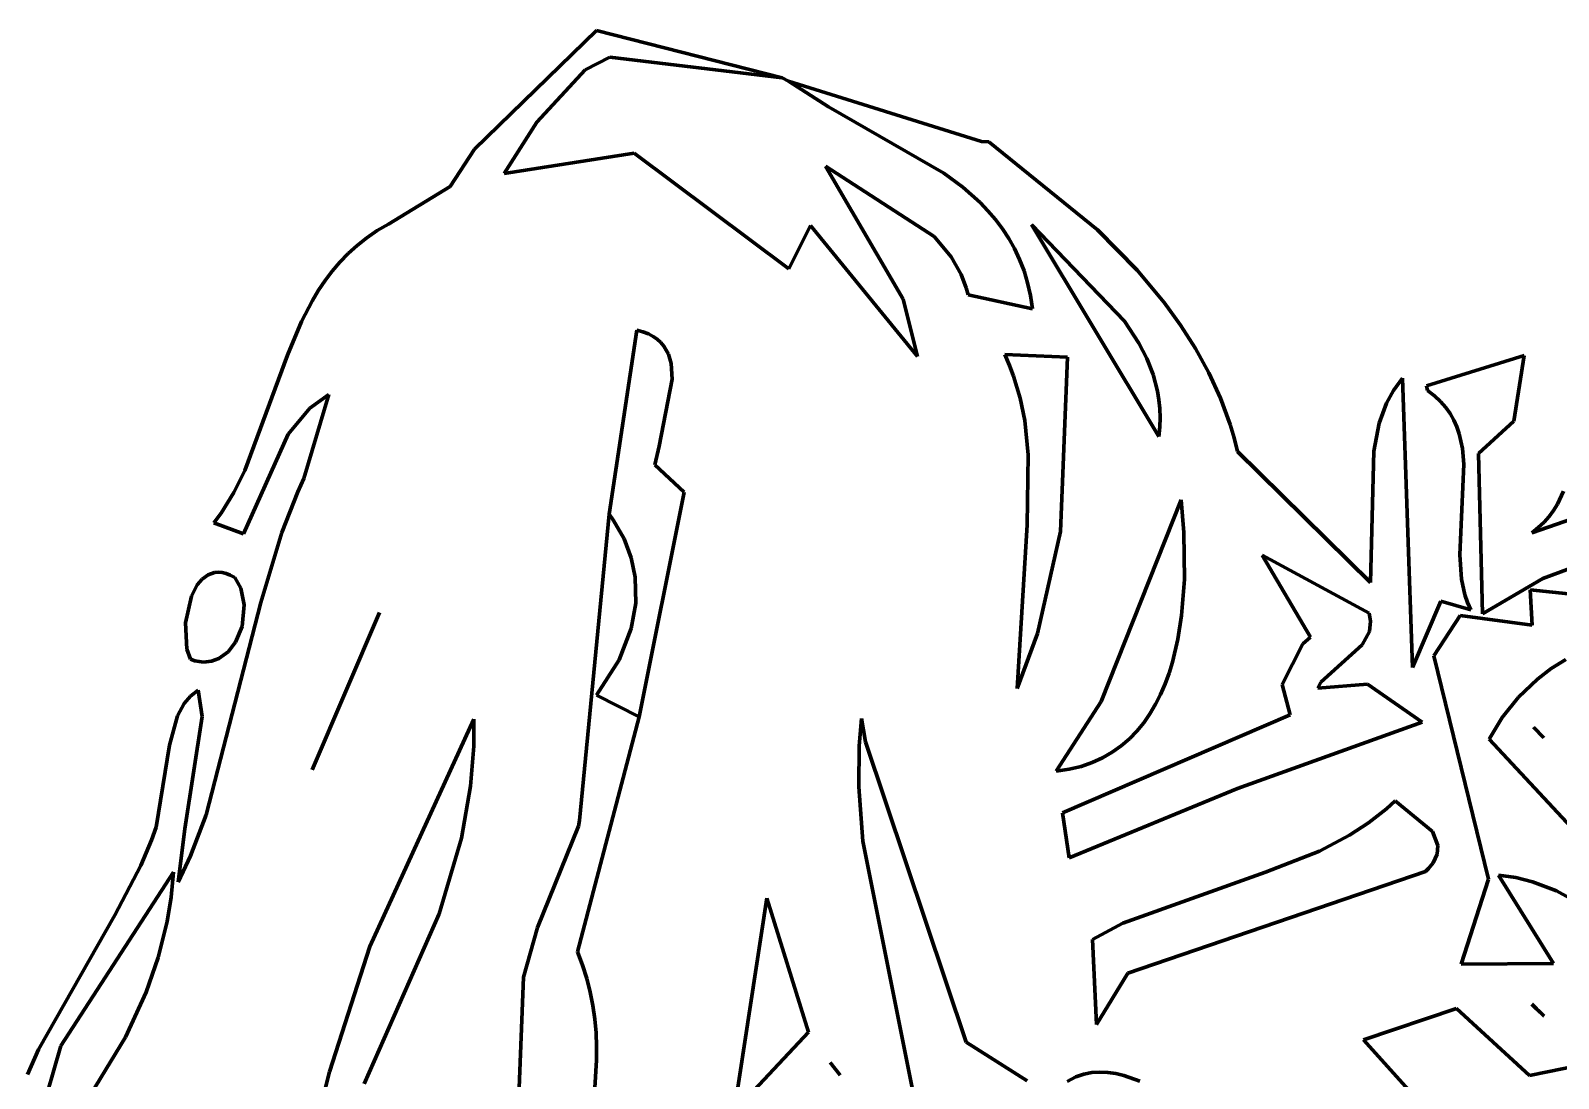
# Model space of a CAD drawing. Header units: millimetres. Extents: x 0 to 8.5, y 0 to 13.2.
# Drawn here: x 1.895 to 2.712, y 9.598 to 10.159 of the extents above; entities that cross this region are included whole.
import ezdxf

# ---------------------------------------------------------------- set-up
doc = ezdxf.new("R2010")
doc.units = ezdxf.units.MM
for name, color, linetype, lineweight in [('color#060606ff', 7, 'CONTINUOUS', 100), ('color#5c5c5cff', 7, 'CONTINUOUS', 100), ('color#aeaeaeff', 7, 'CONTINUOUS', 100), ('color#ffffffff', 7, 'CONTINUOUS', 100)]:
    doc.layers.add(name, color=color, linetype=linetype, lineweight=lineweight)

msp = doc.modelspace()

# ---------------------------------------------------------------- linework, layer by layer
at = {"layer": 'color#060606ff'}
for p, q in [((2.13244, 10.09519), (2.19774, 10.15863)), ((2.19774, 10.15863), (2.29708, 10.1334)), ((2.20488, 10.14441), (2.19162, 10.13755)), ((2.29708, 10.1334), (2.20488, 10.14441)), ((2.19162, 10.13755), (2.16581, 10.10965)), ((2.32176, 10.11775), (2.30038, 10.13148)), ((2.30038, 10.13148), (2.40357, 10.09932)), ((2.38348, 10.08227), (2.32176, 10.11775)), ((2.16581, 10.10965), (2.14836, 10.08215)), ((2.11945, 10.07519), (2.13244, 10.09519)), ((2.14836, 10.08215), (2.21776, 10.09301)), ((2.21776, 10.09301), (2.3006, 10.0312)), ((2.40357, 10.09932), (2.40751, 10.09914)), ((2.40751, 10.09914), (2.46562, 10.05197)), ((2.36171, 10.01496), (2.32014, 10.08608)), ((2.32014, 10.08608), (2.37821, 10.04837)), ((2.39354, 10.07477), (2.38348, 10.08227)), ((2.08647, 10.05505), (2.11945, 10.07519)), ((2.4028, 10.06657), (2.39354, 10.07477)), ((2.40707, 10.06216), (2.4028, 10.06657)), ((2.41108, 10.05751), (2.40707, 10.06216)), ((2.0748, 10.0478), (2.08041, 10.05158)), ((2.08041, 10.05158), (2.08647, 10.05505)), ((2.3006, 10.0312), (2.31215, 10.05431)), ((2.31215, 10.05431), (2.36939, 9.98422)), ((2.4148, 10.05262), (2.41108, 10.05751)), ((2.4182, 10.04745), (2.4148, 10.05262)), ((2.43036, 10.05486), (2.49848, 9.9415)), ((2.48003, 10.00322), (2.43036, 10.05486)), ((2.46562, 10.05197), (2.48683, 10.0304)), ((2.06482, 10.03939), (2.06961, 10.04373)), ((2.06961, 10.04373), (2.0748, 10.0478)), ((2.37821, 10.04837), (2.38741, 10.03752)), ((2.42128, 10.042), (2.4182, 10.04745)), ((2.06039, 10.0348), (2.06482, 10.03939)), ((2.38741, 10.03752), (2.39276, 10.02805)), ((2.424, 10.03623), (2.42128, 10.042)), ((2.42634, 10.03014), (2.424, 10.03623)), ((2.05252, 10.02493), (2.0563, 10.02997)), ((2.0563, 10.02997), (2.06039, 10.0348)), ((2.39276, 10.02805), (2.39545, 10.02099)), ((2.42829, 10.0237), (2.42634, 10.03014)), ((2.48683, 10.0304), (2.5013, 10.01311)), ((2.04579, 10.01426), (2.04902, 10.01969)), ((2.04902, 10.01969), (2.05252, 10.02493)), ((2.39545, 10.02099), (2.39651, 10.01722)), ((2.42981, 10.01689), (2.42829, 10.0237)), ((2.03997, 10.00294), (2.04579, 10.01426)), ((2.36939, 9.98422), (2.36171, 10.01496)), ((2.39651, 10.01722), (2.43089, 10.0097)), ((2.43089, 10.0097), (2.42981, 10.01689)), ((2.5013, 10.01311), (2.51011, 10.00102)), ((2.0325, 9.98504), (2.03997, 10.00294)), ((2.48777, 9.99148), (2.48003, 10.00322)), ((2.21931, 9.99828), (2.20452, 9.89985)), ((2.22255, 9.99744), (2.21931, 9.99828)), ((2.22543, 9.99636), (2.22255, 9.99744)), ((2.22797, 9.99504), (2.22543, 9.99636)), ((2.23018, 9.9935), (2.22797, 9.99504)), ((2.51011, 10.00102), (2.51812, 9.98848)), ((2.23208, 9.99175), (2.23018, 9.9935)), ((2.23369, 9.98982), (2.23208, 9.99175)), ((2.23611, 9.98543), (2.23369, 9.98982)), ((2.49201, 9.98326), (2.48777, 9.99148)), ((2.51812, 9.98848), (2.52527, 9.97546)), ((2.00955, 9.92327), (2.0325, 9.98504)), ((2.23755, 9.98046), (2.23611, 9.98543)), ((2.2382, 9.97215), (2.23755, 9.98046)), ((2.41602, 9.98527), (2.41855, 9.97952)), ((2.44953, 9.98394), (2.41602, 9.98527)), ((2.41855, 9.97952), (2.42076, 9.97371)), ((2.4458, 9.8906), (2.44953, 9.98394)), ((2.49537, 9.97469), (2.49201, 9.98326)), ((2.64154, 9.96862), (2.69381, 9.98488)), ((2.69381, 9.98488), (2.68825, 9.9496)), ((2.23117, 9.93622), (2.2382, 9.97215)), ((2.42076, 9.97371), (2.42427, 9.96193)), ((2.49774, 9.96574), (2.49537, 9.97469)), ((2.52527, 9.97546), (2.53145, 9.96194)), ((2.62401, 9.96614), (2.62871, 9.97275)), ((2.62871, 9.97275), (2.63412, 9.81783)), ((2.04124, 9.91893), (2.05448, 9.96388)), ((2.05448, 9.96388), (2.0444, 9.95655)), ((2.42427, 9.96193), (2.42671, 9.94994)), ((2.49851, 9.96111), (2.49774, 9.96574)), ((2.53145, 9.96194), (2.53657, 9.94793)), ((2.62029, 9.95927), (2.62401, 9.96614)), ((2.6421, 9.96599), (2.64154, 9.96862)), ((2.64583, 9.96318), (2.6421, 9.96599)), ((2.64907, 9.96019), (2.64583, 9.96318)), ((2.0444, 9.95655), (2.03282, 9.94265)), ((2.49898, 9.95638), (2.49851, 9.96111)), ((2.49915, 9.95154), (2.49898, 9.95638)), ((2.6163, 9.94853), (2.62029, 9.95927)), ((2.65186, 9.95702), (2.64907, 9.96019)), ((2.65423, 9.95369), (2.65186, 9.95702)), ((2.6562, 9.95021), (2.65423, 9.95369)), ((2.42671, 9.94994), (2.42863, 9.93165)), ((2.49848, 9.9415), (2.49899, 9.94658)), ((2.49899, 9.94658), (2.49915, 9.95154)), ((2.53657, 9.94793), (2.53871, 9.94073)), ((2.61337, 9.93355), (2.6163, 9.94853)), ((2.65782, 9.94659), (2.6562, 9.95021)), ((2.6591, 9.94284), (2.65782, 9.94659)), ((2.68825, 9.9496), (2.66936, 9.93238)), ((2.03282, 9.94265), (2.00884, 9.88939)), ((2.53871, 9.94073), (2.54056, 9.9334)), ((2.6608, 9.93499), (2.6591, 9.94284)), ((2.22882, 9.92623), (2.23117, 9.93622)), ((2.42863, 9.93165), (2.42806, 9.89427)), ((2.54056, 9.9334), (2.61165, 9.86338)), ((2.61165, 9.86338), (2.61337, 9.93355)), ((2.66154, 9.92675), (2.6608, 9.93499)), ((2.66936, 9.93238), (2.67163, 9.84654)), ((2.00368, 9.9116), (2.00955, 9.92327)), ((2.24451, 9.91176), (2.22882, 9.92623)), ((2.65936, 9.87817), (2.66154, 9.92675)), ((2.03795, 9.91181), (2.04124, 9.91893)), ((2.71163, 9.90529), (2.71483, 9.91227)), ((1.99688, 9.9005), (2.00368, 9.9116)), ((2.02933, 9.89003), (2.03795, 9.91181)), ((2.22044, 9.79149), (2.24451, 9.91176)), ((2.51044, 9.90753), (2.46768, 9.79976)), ((2.51184, 9.89014), (2.51044, 9.90753)), ((2.70957, 9.90197), (2.71163, 9.90529)), ((1.99306, 9.89521), (1.99688, 9.9005)), ((2.20452, 9.89985), (2.18855, 9.73604)), ((2.72833, 9.90041), (2.69789, 9.8899)), ((2.70446, 9.89567), (2.70719, 9.89875)), ((2.70719, 9.89875), (2.70957, 9.90197)), ((2.00884, 9.88939), (1.99306, 9.89521)), ((2.01808, 9.85267), (2.02933, 9.89003)), ((2.42806, 9.89427), (2.42269, 9.80663)), ((2.4335, 9.83609), (2.4458, 9.8906)), ((2.5121, 9.86506), (2.51184, 9.89014)), ((2.69789, 9.8899), (2.70137, 9.89271)), ((2.70137, 9.89271), (2.70446, 9.89567)), ((2.55378, 9.87804), (2.57965, 9.8341)), ((2.61102, 9.8469), (2.55378, 9.87804)), ((2.66034, 9.86514), (2.65936, 9.87817)), ((2.70377, 9.8655), (2.72308, 9.87261)), ((1.98419, 9.86207), (1.98683, 9.86519)), ((1.98683, 9.86519), (1.98991, 9.86743)), ((1.98991, 9.86743), (1.99345, 9.86864)), ((1.99345, 9.86864), (1.99538, 9.86881)), ((1.99538, 9.86881), (1.99742, 9.86866)), ((1.99742, 9.86866), (1.99958, 9.86816)), ((1.99958, 9.86816), (2.00184, 9.86731)), ((2.00184, 9.86731), (2.00422, 9.86607)), ((2.00422, 9.86607), (2.00742, 9.86034)), ((2.51062, 9.84578), (2.5121, 9.86506)), ((2.66217, 9.85679), (2.66034, 9.86514)), ((2.67163, 9.84654), (2.70377, 9.8655)), ((1.97782, 9.84177), (1.98106, 9.85614)), ((1.98106, 9.85614), (1.98419, 9.86207)), ((2.00742, 9.86034), (2.00931, 9.85148)), ((2.66354, 9.85274), (2.66217, 9.85679)), ((2.72957, 9.85613), (2.69709, 9.85938)), ((2.69709, 9.85938), (2.69819, 9.84058)), ((1.98892, 9.73906), (2.01808, 9.85267)), ((2.00931, 9.85148), (2.00815, 9.83991)), ((2.04559, 9.7631), (2.08167, 9.84731)), ((2.08167, 9.84731), (2.04559, 9.7631)), ((2.61165, 9.84268), (2.61102, 9.8469)), ((2.63412, 9.81783), (2.64932, 9.85333)), ((2.64932, 9.85333), (2.66524, 9.8488)), ((2.66524, 9.8488), (2.66354, 9.85274)), ((1.9786, 9.82776), (1.97782, 9.84177)), ((2.00815, 9.83991), (2.00467, 9.83149)), ((2.50863, 9.83309), (2.51062, 9.84578)), ((2.61113, 9.83723), (2.61165, 9.84268)), ((2.65969, 9.84563), (2.6456, 9.82416)), ((2.69819, 9.84058), (2.65969, 9.84563)), ((2.00467, 9.83149), (2.00072, 9.82634)), ((2.42269, 9.80663), (2.4335, 9.83609)), ((2.50572, 9.82079), (2.50863, 9.83309)), ((2.57965, 9.8341), (2.57551, 9.83051)), ((2.60723, 9.82996), (2.61113, 9.83723)), ((1.98049, 9.82228), (1.9786, 9.82776)), ((1.99572, 9.82267), (1.99185, 9.82126)), ((2.00072, 9.82634), (1.99572, 9.82267)), ((2.57551, 9.83051), (2.56434, 9.80875)), ((2.5851, 9.80999), (2.60723, 9.82996)), ((2.6456, 9.82416), (2.67474, 9.70472)), ((1.98294, 9.82149), (1.98049, 9.82228)), ((1.98758, 9.82083), (1.98294, 9.82149)), ((1.99185, 9.82126), (1.98758, 9.82083)), ((2.50178, 9.8091), (2.50389, 9.81486)), ((2.50389, 9.81486), (2.50572, 9.82079)), ((2.49939, 9.80354), (2.50178, 9.8091)), ((2.56434, 9.80875), (2.56863, 9.79249)), ((2.58351, 9.80692), (2.5851, 9.80999)), ((2.61002, 9.80896), (2.58351, 9.80692)), ((2.63935, 9.78858), (2.61002, 9.80896)), ((1.97351, 9.79207), (1.97722, 9.79873)), ((1.97722, 9.79873), (1.98052, 9.80257)), ((1.98052, 9.80257), (1.9846, 9.80585)), ((1.9846, 9.80585), (1.98679, 9.79162)), ((2.46768, 9.79976), (2.44357, 9.76239)), ((2.49369, 9.79314), (2.4967, 9.79821)), ((2.4967, 9.79821), (2.49939, 9.80354)), ((1.9694, 9.77641), (1.97351, 9.79207)), ((1.98679, 9.79162), (1.97748, 9.73153)), ((2.13217, 9.7902), (2.07653, 9.66858)), ((2.13207, 9.77577), (2.13217, 9.7902)), ((2.1876, 9.66576), (2.22044, 9.79149)), ((2.33946, 9.79068), (2.33816, 9.77592)), ((2.34148, 9.77817), (2.33946, 9.79068)), ((2.56863, 9.79249), (2.44693, 9.74022)), ((2.49037, 9.78835), (2.49369, 9.79314)), ((2.48268, 9.77973), (2.4867, 9.78387)), ((2.4867, 9.78387), (2.49037, 9.78835)), ((2.54059, 9.75317), (2.63935, 9.78858)), ((1.96218, 9.73253), (1.9694, 9.77641)), ((2.13033, 9.75447), (2.13207, 9.77577)), ((2.33816, 9.77592), (2.33791, 9.75399)), ((2.39533, 9.61744), (2.34148, 9.77817)), ((2.47354, 9.77256), (2.4783, 9.77595)), ((2.4783, 9.77595), (2.48268, 9.77973)), ((2.45684, 9.76499), (2.46282, 9.76705)), ((2.46282, 9.76705), (2.46838, 9.76958)), ((2.46838, 9.76958), (2.47354, 9.77256)), ((2.44357, 9.76239), (2.45043, 9.76343)), ((2.45043, 9.76343), (2.45684, 9.76499)), ((2.12543, 9.72665), (2.13033, 9.75447)), ((2.33791, 9.75399), (2.3402, 9.72506)), ((2.45051, 9.71611), (2.54059, 9.75317)), ((2.62025, 9.74232), (2.61065, 9.73476)), ((2.62481, 9.7465), (2.62025, 9.74232)), ((2.64485, 9.73023), (2.62481, 9.7465)), ((1.95968, 9.72557), (1.96218, 9.73253)), ((1.98053, 9.71723), (1.98892, 9.73906)), ((2.18815, 9.73297), (2.16618, 9.6789)), ((2.18855, 9.73604), (2.18815, 9.73297)), ((2.44693, 9.74022), (2.45051, 9.71611)), ((2.61065, 9.73476), (2.60047, 9.72816)), ((1.95392, 9.71191), (1.95968, 9.72557)), ((1.97748, 9.73153), (1.97392, 9.70303)), ((2.11352, 9.68605), (2.12543, 9.72665)), ((2.3402, 9.72506), (2.36728, 9.58944)), ((2.60047, 9.72816), (2.58429, 9.71972)), ((2.64759, 9.72266), (2.64485, 9.73023)), ((1.97392, 9.70303), (1.98053, 9.71723)), ((2.58429, 9.71972), (2.55558, 9.70845)), ((2.64523, 9.71335), (2.64731, 9.71799)), ((2.64731, 9.71799), (2.64759, 9.72266)), ((1.97143, 9.70835), (1.91122, 9.61546)), ((1.94012, 9.68535), (1.95392, 9.71191)), ((1.97021, 9.69506), (1.97143, 9.70835)), ((2.55558, 9.70845), (2.47917, 9.6812)), ((2.48187, 9.65436), (2.64106, 9.70885)), ((2.64106, 9.70885), (2.6427, 9.71033)), ((2.6427, 9.71033), (2.64523, 9.71335)), ((2.67474, 9.70472), (2.66009, 9.65918)), ((2.70945, 9.65947), (2.68007, 9.70688)), ((2.68007, 9.70688), (2.68931, 9.70551)), ((2.68931, 9.70551), (2.6983, 9.70328)), ((2.6983, 9.70328), (2.71117, 9.69841)), ((1.96808, 9.68199), (1.97021, 9.69506)), ((2.28882, 9.69445), (2.27135, 9.58032)), ((2.311, 9.6228), (2.28882, 9.69445)), ((2.71117, 9.69841), (2.72309, 9.69183)), ((1.89921, 9.61361), (1.94012, 9.68535)), ((2.0734, 9.59518), (2.11352, 9.68605)), ((1.96329, 9.66284), (1.96808, 9.68199)), ((2.16618, 9.6789), (2.15858, 9.6523)), ((2.47917, 9.6812), (2.4629, 9.67242)), ((2.07653, 9.66858), (2.05486, 9.60162)), ((2.4629, 9.67242), (2.46511, 9.62695)), ((1.95679, 9.64422), (1.96329, 9.66284)), ((2.19026, 9.65866), (2.1876, 9.66576)), ((2.66009, 9.65918), (2.70945, 9.65947)), ((2.15858, 9.6523), (2.15585, 9.57931)), ((2.1925, 9.65151), (2.19026, 9.65866)), ((2.19432, 9.64431), (2.1925, 9.65151)), ((2.46511, 9.62695), (2.48187, 9.65436)), ((1.94581, 9.62023), (1.95679, 9.64422)), ((2.19574, 9.63707), (2.19432, 9.64431)), ((2.19677, 9.62979), (2.19574, 9.63707)), ((2.65762, 9.6355), (2.60798, 9.61872)), ((2.69671, 9.59961), (2.65762, 9.6355)), ((2.69797, 9.63779), (2.70043, 9.63537)), ((2.70454, 9.63132), (2.69797, 9.63779)), ((2.70043, 9.63537), (2.70454, 9.63132)), ((2.19744, 9.62248), (2.19677, 9.62979)), ((1.92163, 9.58058), (1.94581, 9.62023)), ((2.19776, 9.61514), (2.19744, 9.62248)), ((2.27135, 9.58032), (2.311, 9.6228)), ((2.60798, 9.61872), (2.66284, 9.55763)), ((1.91122, 9.61546), (1.88916, 9.53898)), ((1.89331, 9.60013), (1.89921, 9.61361)), ((2.19774, 9.60778), (2.19776, 9.61514)), ((2.4281, 9.59686), (2.39533, 9.61744)), ((2.19676, 9.59303), (2.19774, 9.60778)), ((2.3226, 9.60664), (2.328, 9.59987)), ((2.328, 9.59987), (2.3226, 9.60664)), ((2.73883, 9.60823), (2.69671, 9.59961)), ((2.05486, 9.60162), (2.03837, 9.53677)), ((2.45408, 9.59891), (2.44947, 9.5964)), ((2.45829, 9.60036), (2.45408, 9.59891)), ((2.46253, 9.6012), (2.45829, 9.60036)), ((2.4668, 9.6015), (2.46253, 9.6012)), ((2.47109, 9.6013), (2.4668, 9.6015)), ((2.47539, 9.60066), (2.47109, 9.6013)), ((2.4797, 9.59964), (2.47539, 9.60066)), ((2.48834, 9.59666), (2.4797, 9.59964))]:
    msp.add_line(p, q, dxfattribs=at)
at = {"layer": 'color#5c5c5cff'}
for p, q in [((2.19162, 10.13755), (2.20488, 10.14441)), ((2.20488, 10.14441), (2.29708, 10.1334)), ((2.16581, 10.10965), (2.19162, 10.13755)), ((2.29708, 10.1334), (2.30038, 10.13148)), ((2.30038, 10.13148), (2.32176, 10.11775)), ((2.32176, 10.11775), (2.38348, 10.08227)), ((2.14836, 10.08215), (2.16581, 10.10965)), ((2.21776, 10.09301), (2.14836, 10.08215)), ((2.3006, 10.0312), (2.21776, 10.09301)), ((2.37821, 10.04837), (2.32014, 10.08608)), ((2.32014, 10.08608), (2.36171, 10.01496)), ((2.38348, 10.08227), (2.39354, 10.07477)), ((2.39354, 10.07477), (2.4028, 10.06657)), ((2.4028, 10.06657), (2.40707, 10.06216)), ((2.40707, 10.06216), (2.41108, 10.05751)), ((2.31215, 10.05431), (2.3006, 10.0312)), ((2.36939, 9.98422), (2.31215, 10.05431)), ((2.41108, 10.05751), (2.4148, 10.05262)), ((2.4148, 10.05262), (2.4182, 10.04745)), ((2.38741, 10.03752), (2.37821, 10.04837)), ((2.4182, 10.04745), (2.42128, 10.042)), ((2.39276, 10.02805), (2.38741, 10.03752)), ((2.42128, 10.042), (2.424, 10.03623)), ((2.424, 10.03623), (2.42634, 10.03014)), ((2.39545, 10.02099), (2.39276, 10.02805)), ((2.42634, 10.03014), (2.42829, 10.0237)), ((2.39651, 10.01722), (2.39545, 10.02099)), ((2.42829, 10.0237), (2.42981, 10.01689)), ((2.36171, 10.01496), (2.36939, 9.98422)), ((2.43089, 10.0097), (2.39651, 10.01722)), ((2.42981, 10.01689), (2.43089, 10.0097)), ((2.70096, 9.81171), (2.70836, 9.81733)), ((2.70836, 9.81733), (2.71618, 9.82212)), ((2.69081, 9.80201), (2.70096, 9.81171)), ((2.68208, 9.79116), (2.69081, 9.80201)), ((2.67507, 9.77959), (2.68208, 9.79116)), ((2.6989, 9.78607), (2.70429, 9.78035)), ((2.70429, 9.78035), (2.6989, 9.78607)), ((2.72143, 9.72974), (2.67507, 9.77959))]:
    msp.add_line(p, q, dxfattribs=at)
at = {"layer": 'color#aeaeaeff'}
for p, q in [((2.20452, 9.89985), (2.21931, 9.99828)), ((2.21931, 9.99828), (2.22255, 9.99744)), ((2.22255, 9.99744), (2.22543, 9.99636)), ((2.22543, 9.99636), (2.22797, 9.99504)), ((2.22797, 9.99504), (2.23018, 9.9935)), ((2.23018, 9.9935), (2.23208, 9.99175)), ((2.23208, 9.99175), (2.23369, 9.98982)), ((2.23369, 9.98982), (2.23611, 9.98543)), ((2.23611, 9.98543), (2.23755, 9.98046)), ((2.23755, 9.98046), (2.2382, 9.97215)), ((2.2382, 9.97215), (2.23117, 9.93622)), ((2.23117, 9.93622), (2.22882, 9.92623)), ((2.22882, 9.92623), (2.24451, 9.91176)), ((2.24451, 9.91176), (2.22044, 9.79149)), ((2.20682, 9.8966), (2.20452, 9.89985)), ((2.21246, 9.88665), (2.20682, 9.8966)), ((2.21629, 9.87649), (2.21246, 9.88665)), ((2.21839, 9.86618), (2.21629, 9.87649)), ((2.21867, 9.85238), (2.21839, 9.86618)), ((2.21628, 9.83868), (2.21867, 9.85238)), ((2.20985, 9.82199), (2.21628, 9.83868)), ((2.19768, 9.80311), (2.20985, 9.82199)), ((2.22044, 9.79149), (2.19768, 9.80311)), ((2.6989, 9.78607), (2.70429, 9.78035)), ((2.70429, 9.78035), (2.6989, 9.78607)), ((2.69797, 9.63779), (2.70454, 9.63132)), ((2.70043, 9.63537), (2.69797, 9.63779)), ((2.70454, 9.63132), (2.70043, 9.63537)), ((2.3226, 9.60664), (2.328, 9.59987)), ((2.328, 9.59987), (2.3226, 9.60664))]:
    msp.add_line(p, q, dxfattribs=at)
at = {"layer": 'color#ffffffff'}
for p, q in [((2.19774, 10.15863), (2.13244, 10.09519)), ((2.29708, 10.1334), (2.19774, 10.15863)), ((2.30038, 10.13148), (2.29708, 10.1334)), ((2.40357, 10.09932), (2.30038, 10.13148)), ((2.13244, 10.09519), (2.11945, 10.07519)), ((2.40751, 10.09914), (2.40357, 10.09932)), ((2.46562, 10.05197), (2.40751, 10.09914)), ((2.11945, 10.07519), (2.08647, 10.05505)), ((2.08041, 10.05158), (2.0748, 10.0478)), ((2.08647, 10.05505), (2.08041, 10.05158)), ((2.43036, 10.05486), (2.48003, 10.00322)), ((2.49848, 9.9415), (2.43036, 10.05486)), ((2.48683, 10.0304), (2.46562, 10.05197)), ((2.06961, 10.04373), (2.06482, 10.03939)), ((2.0748, 10.0478), (2.06961, 10.04373)), ((2.06482, 10.03939), (2.06039, 10.0348)), ((2.0563, 10.02997), (2.05252, 10.02493)), ((2.06039, 10.0348), (2.0563, 10.02997)), ((2.5013, 10.01311), (2.48683, 10.0304)), ((2.04902, 10.01969), (2.04579, 10.01426)), ((2.05252, 10.02493), (2.04902, 10.01969)), ((2.04579, 10.01426), (2.03997, 10.00294)), ((2.51011, 10.00102), (2.5013, 10.01311)), ((2.03997, 10.00294), (2.0325, 9.98504)), ((2.48003, 10.00322), (2.48777, 9.99148)), ((2.51812, 9.98848), (2.51011, 10.00102)), ((2.48777, 9.99148), (2.49201, 9.98326)), ((2.52527, 9.97546), (2.51812, 9.98848)), ((2.0325, 9.98504), (2.00955, 9.92327)), ((2.41602, 9.98527), (2.44953, 9.98394)), ((2.41855, 9.97952), (2.41602, 9.98527)), ((2.42076, 9.97371), (2.41855, 9.97952)), ((2.44953, 9.98394), (2.4458, 9.8906)), ((2.49201, 9.98326), (2.49537, 9.97469)), ((2.69381, 9.98488), (2.64154, 9.96862)), ((2.68825, 9.9496), (2.69381, 9.98488)), ((2.42427, 9.96193), (2.42076, 9.97371)), ((2.49537, 9.97469), (2.49774, 9.96574)), ((2.53145, 9.96194), (2.52527, 9.97546)), ((2.62871, 9.97275), (2.62401, 9.96614)), ((2.63412, 9.81783), (2.62871, 9.97275)), ((2.05448, 9.96388), (2.04124, 9.91893)), ((2.0444, 9.95655), (2.05448, 9.96388)), ((2.42671, 9.94994), (2.42427, 9.96193)), ((2.49774, 9.96574), (2.49851, 9.96111)), ((2.53657, 9.94793), (2.53145, 9.96194)), ((2.62401, 9.96614), (2.62029, 9.95927)), ((2.64154, 9.96862), (2.6421, 9.96599)), ((2.6421, 9.96599), (2.64583, 9.96318)), ((2.64583, 9.96318), (2.64907, 9.96019)), ((2.03282, 9.94265), (2.0444, 9.95655)), ((2.49851, 9.96111), (2.49898, 9.95638)), ((2.49898, 9.95638), (2.49915, 9.95154)), ((2.62029, 9.95927), (2.6163, 9.94853)), ((2.64907, 9.96019), (2.65186, 9.95702)), ((2.65186, 9.95702), (2.65423, 9.95369)), ((2.65423, 9.95369), (2.6562, 9.95021)), ((2.42863, 9.93165), (2.42671, 9.94994)), ((2.49899, 9.94658), (2.49848, 9.9415)), ((2.49915, 9.95154), (2.49899, 9.94658)), ((2.53871, 9.94073), (2.53657, 9.94793)), ((2.6163, 9.94853), (2.61337, 9.93355)), ((2.6562, 9.95021), (2.65782, 9.94659)), ((2.65782, 9.94659), (2.6591, 9.94284)), ((2.66936, 9.93238), (2.68825, 9.9496)), ((2.00884, 9.88939), (2.03282, 9.94265)), ((2.54056, 9.9334), (2.53871, 9.94073)), ((2.6591, 9.94284), (2.6608, 9.93499)), ((2.42806, 9.89427), (2.42863, 9.93165)), ((2.61165, 9.86338), (2.54056, 9.9334)), ((2.61337, 9.93355), (2.61165, 9.86338)), ((2.6608, 9.93499), (2.66154, 9.92675)), ((2.67163, 9.84654), (2.66936, 9.93238)), ((2.00955, 9.92327), (2.00368, 9.9116)), ((2.66154, 9.92675), (2.65936, 9.87817)), ((2.04124, 9.91893), (2.03795, 9.91181)), ((2.71483, 9.91227), (2.71163, 9.90529)), ((2.00368, 9.9116), (1.99688, 9.9005)), ((2.03795, 9.91181), (2.02933, 9.89003)), ((2.46768, 9.79976), (2.51044, 9.90753)), ((2.51044, 9.90753), (2.51184, 9.89014)), ((2.71163, 9.90529), (2.70957, 9.90197)), ((1.99688, 9.9005), (1.99306, 9.89521)), ((2.18855, 9.73604), (2.20452, 9.89985)), ((2.20452, 9.89985), (2.20682, 9.8966)), ((2.20682, 9.8966), (2.21246, 9.88665)), ((2.69789, 9.8899), (2.72833, 9.90041)), ((2.70719, 9.89875), (2.70446, 9.89567)), ((2.70957, 9.90197), (2.70719, 9.89875)), ((1.99306, 9.89521), (2.00884, 9.88939)), ((2.02933, 9.89003), (2.01808, 9.85267)), ((2.42269, 9.80663), (2.42806, 9.89427)), ((2.4458, 9.8906), (2.4335, 9.83609)), ((2.51184, 9.89014), (2.5121, 9.86506)), ((2.70137, 9.89271), (2.69789, 9.8899)), ((2.70446, 9.89567), (2.70137, 9.89271)), ((2.21246, 9.88665), (2.21629, 9.87649)), ((2.21629, 9.87649), (2.21839, 9.86618)), ((2.55378, 9.87804), (2.61102, 9.8469)), ((2.57965, 9.8341), (2.55378, 9.87804)), ((2.65936, 9.87817), (2.66034, 9.86514)), ((2.72308, 9.87261), (2.70377, 9.8655)), ((1.98683, 9.86519), (1.98419, 9.86207)), ((1.98991, 9.86743), (1.98683, 9.86519)), ((1.99345, 9.86864), (1.98991, 9.86743)), ((1.99538, 9.86881), (1.99345, 9.86864)), ((1.99742, 9.86866), (1.99538, 9.86881)), ((1.99958, 9.86816), (1.99742, 9.86866)), ((2.00184, 9.86731), (1.99958, 9.86816)), ((2.00422, 9.86607), (2.00184, 9.86731)), ((2.00742, 9.86034), (2.00422, 9.86607)), ((2.21839, 9.86618), (2.21867, 9.85238)), ((2.5121, 9.86506), (2.51062, 9.84578)), ((2.66034, 9.86514), (2.66217, 9.85679)), ((2.70377, 9.8655), (2.67163, 9.84654)), ((1.98106, 9.85614), (1.97782, 9.84177)), ((1.98419, 9.86207), (1.98106, 9.85614)), ((2.00931, 9.85148), (2.00742, 9.86034)), ((2.66217, 9.85679), (2.66354, 9.85274)), ((2.69819, 9.84058), (2.69709, 9.85938)), ((2.69709, 9.85938), (2.72957, 9.85613)), ((2.01808, 9.85267), (1.98892, 9.73906)), ((2.00815, 9.83991), (2.00931, 9.85148)), ((2.04559, 9.7631), (2.08167, 9.84731)), ((2.08167, 9.84731), (2.04559, 9.7631)), ((2.21867, 9.85238), (2.21628, 9.83868)), ((2.61102, 9.8469), (2.61165, 9.84268)), ((2.64932, 9.85333), (2.63412, 9.81783)), ((2.66524, 9.8488), (2.64932, 9.85333)), ((2.66354, 9.85274), (2.66524, 9.8488)), ((1.97782, 9.84177), (1.9786, 9.82776)), ((2.00467, 9.83149), (2.00815, 9.83991)), ((2.51062, 9.84578), (2.50863, 9.83309)), ((2.61165, 9.84268), (2.61113, 9.83723)), ((2.6456, 9.82416), (2.65969, 9.84563)), ((2.65969, 9.84563), (2.69819, 9.84058)), ((2.00072, 9.82634), (2.00467, 9.83149)), ((2.21628, 9.83868), (2.20985, 9.82199)), ((2.4335, 9.83609), (2.42269, 9.80663)), ((2.50863, 9.83309), (2.50572, 9.82079)), ((2.57551, 9.83051), (2.57965, 9.8341)), ((2.61113, 9.83723), (2.60723, 9.82996)), ((1.9786, 9.82776), (1.98049, 9.82228)), ((1.99185, 9.82126), (1.99572, 9.82267)), ((1.99572, 9.82267), (2.00072, 9.82634)), ((2.56434, 9.80875), (2.57551, 9.83051)), ((2.60723, 9.82996), (2.5851, 9.80999)), ((2.67474, 9.70472), (2.6456, 9.82416)), ((1.98049, 9.82228), (1.98294, 9.82149)), ((1.98294, 9.82149), (1.98758, 9.82083)), ((1.98758, 9.82083), (1.99185, 9.82126)), ((2.20985, 9.82199), (2.19768, 9.80311)), ((2.50389, 9.81486), (2.50178, 9.8091)), ((2.50572, 9.82079), (2.50389, 9.81486)), ((2.70836, 9.81733), (2.70096, 9.81171)), ((2.71618, 9.82212), (2.70836, 9.81733)), ((2.50178, 9.8091), (2.49939, 9.80354)), ((2.56863, 9.79249), (2.56434, 9.80875)), ((2.5851, 9.80999), (2.58351, 9.80692)), ((2.58351, 9.80692), (2.61002, 9.80896)), ((2.61002, 9.80896), (2.63935, 9.78858)), ((2.70096, 9.81171), (2.69081, 9.80201)), ((1.97722, 9.79873), (1.97351, 9.79207)), ((1.98052, 9.80257), (1.97722, 9.79873)), ((1.9846, 9.80585), (1.98052, 9.80257)), ((1.98679, 9.79162), (1.9846, 9.80585)), ((2.19768, 9.80311), (2.22044, 9.79149)), ((2.44357, 9.76239), (2.46768, 9.79976)), ((2.4967, 9.79821), (2.49369, 9.79314)), ((2.49939, 9.80354), (2.4967, 9.79821)), ((2.69081, 9.80201), (2.68208, 9.79116)), ((1.97351, 9.79207), (1.9694, 9.77641)), ((1.97748, 9.73153), (1.98679, 9.79162)), ((2.07653, 9.66858), (2.13217, 9.7902)), ((2.13217, 9.7902), (2.13207, 9.77577)), ((2.22044, 9.79149), (2.1876, 9.66576)), ((2.33816, 9.77592), (2.33946, 9.79068)), ((2.33946, 9.79068), (2.34148, 9.77817)), ((2.44693, 9.74022), (2.56863, 9.79249)), ((2.49369, 9.79314), (2.49037, 9.78835)), ((2.68208, 9.79116), (2.67507, 9.77959)), ((2.4867, 9.78387), (2.48268, 9.77973)), ((2.49037, 9.78835), (2.4867, 9.78387)), ((2.63935, 9.78858), (2.54059, 9.75317)), ((1.9694, 9.77641), (1.96218, 9.73253)), ((2.13207, 9.77577), (2.13033, 9.75447)), ((2.33791, 9.75399), (2.33816, 9.77592)), ((2.34148, 9.77817), (2.39533, 9.61744)), ((2.4783, 9.77595), (2.47354, 9.77256)), ((2.48268, 9.77973), (2.4783, 9.77595)), ((2.67507, 9.77959), (2.72143, 9.72974)), ((2.46282, 9.76705), (2.45684, 9.76499)), ((2.46838, 9.76958), (2.46282, 9.76705)), ((2.47354, 9.77256), (2.46838, 9.76958)), ((2.45043, 9.76343), (2.44357, 9.76239)), ((2.45684, 9.76499), (2.45043, 9.76343)), ((2.13033, 9.75447), (2.12543, 9.72665)), ((2.3402, 9.72506), (2.33791, 9.75399)), ((2.54059, 9.75317), (2.45051, 9.71611)), ((2.61065, 9.73476), (2.62025, 9.74232)), ((2.62025, 9.74232), (2.62481, 9.7465)), ((2.62481, 9.7465), (2.64485, 9.73023)), ((1.96218, 9.73253), (1.95968, 9.72557)), ((1.98892, 9.73906), (1.98053, 9.71723)), ((2.16618, 9.6789), (2.18815, 9.73297)), ((2.18815, 9.73297), (2.18855, 9.73604)), ((2.45051, 9.71611), (2.44693, 9.74022)), ((2.60047, 9.72816), (2.61065, 9.73476)), ((1.95968, 9.72557), (1.95392, 9.71191)), ((1.97392, 9.70303), (1.97748, 9.73153)), ((2.12543, 9.72665), (2.11352, 9.68605)), ((2.36728, 9.58944), (2.3402, 9.72506)), ((2.58429, 9.71972), (2.60047, 9.72816)), ((2.64485, 9.73023), (2.64759, 9.72266)), ((1.98053, 9.71723), (1.97392, 9.70303)), ((2.55558, 9.70845), (2.58429, 9.71972)), ((2.64731, 9.71799), (2.64523, 9.71335)), ((2.64759, 9.72266), (2.64731, 9.71799)), ((1.91122, 9.61546), (1.97143, 9.70835)), ((1.95392, 9.71191), (1.94012, 9.68535)), ((1.97143, 9.70835), (1.97021, 9.69506)), ((2.47917, 9.6812), (2.55558, 9.70845)), ((2.64106, 9.70885), (2.48187, 9.65436)), ((2.6427, 9.71033), (2.64106, 9.70885)), ((2.64523, 9.71335), (2.6427, 9.71033)), ((2.66009, 9.65918), (2.67474, 9.70472)), ((2.68931, 9.70551), (2.68007, 9.70688)), ((2.68007, 9.70688), (2.70945, 9.65947)), ((2.6983, 9.70328), (2.68931, 9.70551)), ((2.71117, 9.69841), (2.6983, 9.70328)), ((1.97021, 9.69506), (1.96808, 9.68199)), ((2.27135, 9.58032), (2.28882, 9.69445)), ((2.28882, 9.69445), (2.311, 9.6228)), ((2.72309, 9.69183), (2.71117, 9.69841)), ((1.94012, 9.68535), (1.89921, 9.61361)), ((2.11352, 9.68605), (2.0734, 9.59518)), ((1.96808, 9.68199), (1.96329, 9.66284)), ((2.15858, 9.6523), (2.16618, 9.6789)), ((2.4629, 9.67242), (2.47917, 9.6812)), ((2.05486, 9.60162), (2.07653, 9.66858)), ((2.46511, 9.62695), (2.4629, 9.67242)), ((1.96329, 9.66284), (1.95679, 9.64422)), ((2.1876, 9.66576), (2.19026, 9.65866)), ((2.70945, 9.65947), (2.66009, 9.65918)), ((2.15585, 9.57931), (2.15858, 9.6523)), ((2.19026, 9.65866), (2.1925, 9.65151)), ((2.1925, 9.65151), (2.19432, 9.64431)), ((2.48187, 9.65436), (2.46511, 9.62695)), ((1.95679, 9.64422), (1.94581, 9.62023)), ((2.19432, 9.64431), (2.19574, 9.63707)), ((2.19574, 9.63707), (2.19677, 9.62979)), ((2.60798, 9.61872), (2.65762, 9.6355)), ((2.65762, 9.6355), (2.69671, 9.59961)), ((2.19677, 9.62979), (2.19744, 9.62248)), ((1.94581, 9.62023), (1.92163, 9.58058)), ((2.19744, 9.62248), (2.19776, 9.61514)), ((2.311, 9.6228), (2.27135, 9.58032)), ((2.66284, 9.55763), (2.60798, 9.61872)), ((1.88916, 9.53898), (1.91122, 9.61546)), ((1.89921, 9.61361), (1.89331, 9.60013)), ((2.19776, 9.61514), (2.19774, 9.60778)), ((2.39533, 9.61744), (2.4281, 9.59686)), ((2.19774, 9.60778), (2.19676, 9.59303)), ((2.69671, 9.59961), (2.73883, 9.60823)), ((2.03837, 9.53677), (2.05486, 9.60162)), ((2.44947, 9.5964), (2.45408, 9.59891)), ((2.45408, 9.59891), (2.45829, 9.60036)), ((2.45829, 9.60036), (2.46253, 9.6012)), ((2.46253, 9.6012), (2.4668, 9.6015)), ((2.4668, 9.6015), (2.47109, 9.6013)), ((2.47109, 9.6013), (2.47539, 9.60066)), ((2.47539, 9.60066), (2.4797, 9.59964)), ((2.4797, 9.59964), (2.48834, 9.59666))]:
    msp.add_line(p, q, dxfattribs=at)

doc.saveas('drawing.dxf')
